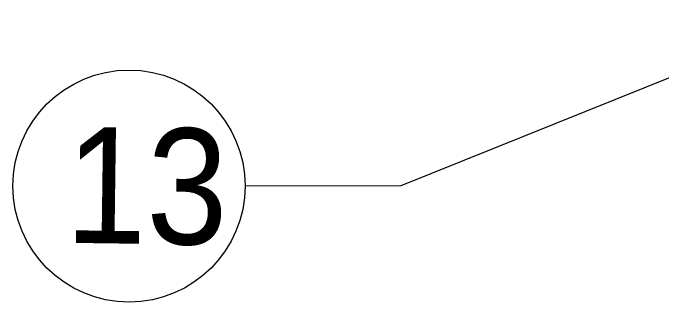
# Model space of a CAD drawing. Header units: millimetres. Extents: x -23083795 to 376618, y 113268 to 3804440.
# Drawn here: x 224345 to 224888, y 121052 to 121294 of the extents above; entities that cross this region are included whole.
import ezdxf
from ezdxf.enums import TextEntityAlignment as Align

# ---------------------------------------------------------------- set-up
doc = ezdxf.new("R2010")
doc.units = ezdxf.units.MM
doc.header["$LTSCALE"] = 6
doc.layers.add('Text', color=7, linetype='Continuous', lineweight=13)
doc.styles.add('VNI-HELVE', font='VHELVEN_0.TTF', dxfattribs={"width": 0.9})
doc.dimstyles.new('D50', dxfattribs={"dimtxt": 60, "dimasz": 75, "dimexe": 30, "dimexo": 50, "dimgap": 25, "dimtad": 1, "dimdec": 0, "dimdsep": 46, "dimtxsty": 'VNI-HELVE', "dimcen": 0, "dimclrd": 256, "dimclre": 256, "dimclrt": 7, "dimadec": 0, "dimazin": 0, "dimtfac": 1, "dimtdec": 0, "dimtmove": 1, "dimatfit": 3, "dimfxl": 1, "dimtolj": 1, "dimtzin": 0, "dimlwd": -1, "dimlwe": -1, "dimarcsym": 0})

msp = doc.modelspace()

# ---------------------------------------------------------------- linework, layer by layer
at = {"layer": 'Text'}
msp.add_circle((224442.69565, 121149.1824, -1.36858), 97.2, dxfattribs=at)

# ---------------------------------------------------------------- texts
at = {"layer": 'Text', "style": 'VNI-HELVE', "width": 0.9}
msp.add_text('13', height=97.2, rotation=359.2360676, dxfattribs=at).set_placement((224457.56741, 121149.31885, -1.36858), align=Align.MIDDLE_CENTER)

# ---------------------------------------------------------------- leaders
at = {"layer": 'Text'}
msp.add_leader([(225030.40843, 121294.17214, -1.36858), (224670.34716, 121149.28046, -1.36858), (224539.875, 121149.18238, -1.36858)], dimstyle='D50', override={"dimasz": 60, "dimclrd": 6}, dxfattribs=at)

doc.saveas('drawing.dxf')
